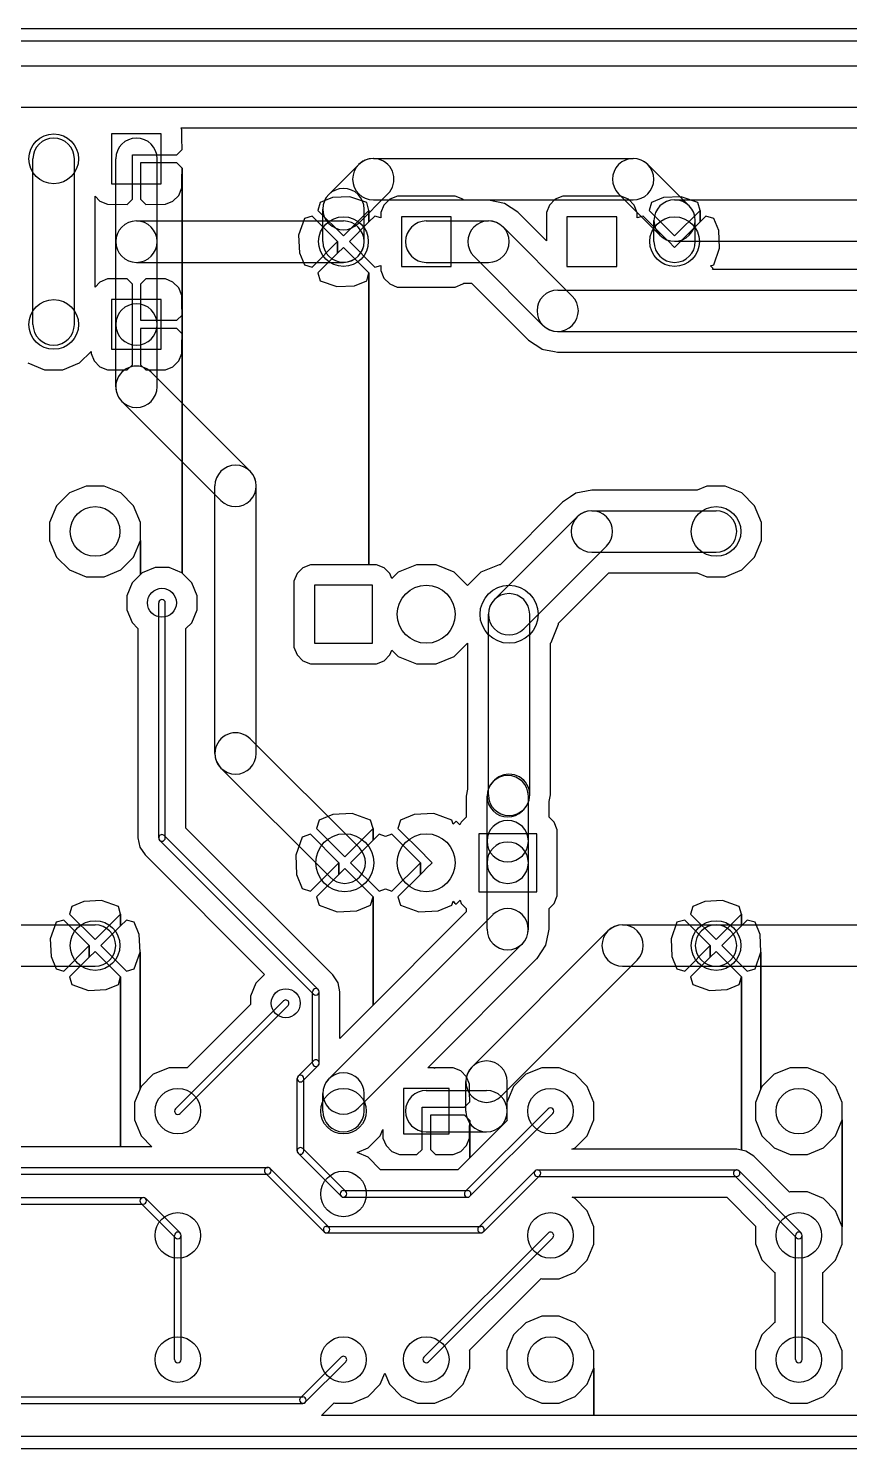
# Model space of a CAD drawing. Extents: x 9925 to 76075, y 35595 to 52745.
# Drawn here: x 30694 to 40614, y 35595 to 52745 of the extents above; entities that cross this region are included whole.
import ezdxf

# ---------------------------------------------------------------- set-up
doc = ezdxf.new("R2010")
doc.units = 0
doc.layers.add('BLACK', color=1, linetype='CONTINUOUS')

msp = doc.modelspace()

# ---------------------------------------------------------------- linework, layer by layer
at = {"layer": 'BLACK'}
for p, q in [((10000, 52745), (75000, 52745)), ((10000, 52595), (75000, 52595)), ((30411, 52295), (44719, 52295)), ((30411, 51795), (44719, 51795)), ((32300, 51470), (31700, 51470)), ((31700, 51470), (31700, 50870)), ((32300, 50870), (32300, 51470)), ((32549, 51520), (32538, 51545)), ((32538, 51545), (44511, 51545)), ((32549, 51520), (32538, 51545)), ((32538, 51545), (44511, 51545)), ((32549, 51421), (32549, 51520)), ((32549, 51421), (32549, 51520)), ((32488, 51220), (32550, 51282)), ((32488, 51220), (32550, 51282)), ((32550, 51282), (32549, 51421)), ((32550, 51282), (32549, 51421)), ((30750, 49170), (30750, 51170)), ((31250, 49170), (31250, 51170)), ((31750, 50170), (31750, 51170)), ((31950, 51120), (31950, 51220)), ((31950, 51220), (32050, 51220)), ((31950, 51120), (31950, 51220)), ((31950, 51220), (32050, 51220)), ((31950, 51070), (31950, 51120)), ((31950, 51070), (31950, 51120)), ((32050, 51220), (32100, 51220)), ((32050, 51220), (32100, 51220)), ((32488, 51120), (32050, 51120)), ((32050, 51120), (32050, 50682)), ((32488, 51120), (32050, 51120)), ((32050, 51120), (32050, 50682)), ((32100, 51220), (32488, 51220)), ((32100, 51220), (32488, 51220)), ((32250, 50170), (32250, 51170)), ((32550, 51058), (32488, 51120)), ((32550, 51058), (32488, 51120)), ((34861, 51174), (37999, 51174)), ((31950, 50682), (31950, 51070)), ((31950, 50682), (31950, 51070)), ((32549, 50919), (32550, 51058)), ((32549, 50919), (32550, 51058)), ((32550, 49282), (32550, 51058)), ((32550, 51058), (32550, 49282)), ((32550, 49282), (32550, 51058)), ((32550, 51058), (32550, 49282)), ((34323, 50740), (34684, 51101)), ((38177, 51100), (38676, 50601)), ((31700, 50870), (32300, 50870)), ((32511, 50729), (32549, 50820)), ((32511, 50729), (32549, 50820)), ((32549, 50820), (32549, 50919)), ((32549, 50820), (32549, 50919)), ((31500, 49622), (31500, 50718)), ((31500, 50718), (31559, 50659)), ((31500, 49622), (31500, 50718)), ((31500, 50718), (31559, 50659)), ((31559, 50659), (31651, 50621)), ((31559, 50659), (31651, 50621)), ((31651, 50621), (31888, 50620)), ((31651, 50621), (31888, 50620)), ((31888, 50620), (31950, 50682)), ((31888, 50620), (31950, 50682)), ((32050, 50682), (32112, 50620)), ((32050, 50682), (32112, 50620)), ((32112, 50620), (32349, 50621)), ((32112, 50620), (32349, 50621)), ((32349, 50621), (32441, 50659)), ((32349, 50621), (32441, 50659)), ((32441, 50659), (32511, 50729)), ((32441, 50659), (32511, 50729)), ((34219, 50642), (34192, 50548)), ((34219, 50642), (34192, 50548)), ((34366, 50702), (34219, 50642)), ((34366, 50702), (34219, 50642)), ((34579, 50713), (34366, 50702)), ((34579, 50713), (34366, 50702)), ((34781, 50642), (34579, 50713)), ((34781, 50642), (34579, 50713)), ((34676, 50387), (35037, 50748)), ((34808, 50548), (34781, 50642)), ((34808, 50548), (34781, 50642)), ((34861, 50674), (37999, 50674)), ((34989, 50611), (34951, 50520)), ((34989, 50611), (34951, 50520)), ((35059, 50681), (34989, 50611)), ((35059, 50681), (34989, 50611)), ((35151, 50719), (35059, 50681)), ((35151, 50719), (35059, 50681)), ((35751, 50719), (35151, 50719)), ((35751, 50719), (35151, 50719)), ((35850, 50719), (35751, 50719)), ((35850, 50719), (35751, 50719)), ((35941, 50681), (35850, 50719)), ((35941, 50681), (35850, 50719)), ((35952, 50670), (35941, 50681)), ((35952, 50670), (35941, 50681)), ((36248, 50670), (35952, 50670)), ((36248, 50670), (35952, 50670)), ((36253, 50671), (36248, 50670)), ((36253, 50671), (36248, 50670)), ((36445, 50632), (36253, 50671)), ((36445, 50632), (36253, 50671)), ((36607, 50524), (36445, 50632)), ((36607, 50524), (36445, 50632)), ((36989, 50611), (36951, 50520)), ((36989, 50611), (36951, 50520)), ((37059, 50681), (36989, 50611)), ((37059, 50681), (36989, 50611)), ((37151, 50719), (37059, 50681)), ((37151, 50719), (37059, 50681)), ((37751, 50719), (37151, 50719)), ((37751, 50719), (37151, 50719)), ((37850, 50719), (37751, 50719)), ((37850, 50719), (37751, 50719)), ((37824, 50747), (38323, 50248)), ((37941, 50681), (37850, 50719)), ((37941, 50681), (37850, 50719)), ((38011, 50611), (37941, 50681)), ((38011, 50611), (37941, 50681)), ((38049, 50519), (38011, 50611)), ((38049, 50519), (38011, 50611)), ((38219, 50642), (38192, 50548)), ((38219, 50642), (38192, 50548)), ((38366, 50702), (38219, 50642)), ((38366, 50702), (38219, 50642)), ((38579, 50713), (38366, 50702)), ((38579, 50713), (38366, 50702)), ((38500, 50674), (40950, 50674)), ((38781, 50642), (38579, 50713)), ((38781, 50642), (38579, 50713)), ((38808, 50548), (38781, 50642)), ((38808, 50548), (38781, 50642)), ((34028, 50451), (33957, 50249)), ((34028, 50451), (33957, 50249)), ((34122, 50478), (34028, 50451)), ((34122, 50478), (34028, 50451)), ((34429, 50170), (34122, 50478)), ((34429, 50170), (34122, 50478)), ((34192, 50548), (34500, 50241)), ((34192, 50548), (34500, 50241)), ((34250, 50171), (34250, 50563)), ((34500, 50241), (34808, 50548)), ((34500, 50241), (34808, 50548)), ((34750, 50171), (34750, 50563)), ((34808, 50408), (34808, 50548)), ((34808, 50548), (34808, 50408)), ((34808, 50408), (34808, 50548)), ((34808, 50548), (34808, 50408)), ((34878, 50478), (34808, 50408)), ((34878, 50478), (34808, 50408)), ((34951, 50458), (34878, 50478)), ((34951, 50458), (34878, 50478)), ((34951, 50520), (34951, 50458)), ((34951, 50520), (34951, 50458)), ((35800, 50470), (35200, 50470)), ((35200, 50470), (35200, 49870)), ((35800, 49870), (35800, 50470)), ((36951, 50180), (36607, 50524)), ((36951, 50180), (36607, 50524)), ((36951, 50520), (36951, 50421)), ((36951, 50520), (36951, 50421)), ((36951, 50421), (36951, 50180)), ((36951, 50421), (36951, 50180)), ((37200, 50470), (37200, 49870)), ((37800, 50470), (37200, 50470)), ((37800, 49870), (37800, 50470)), ((38049, 50458), (38049, 50519)), ((38049, 50458), (38049, 50519)), ((38122, 50478), (38049, 50458)), ((38122, 50478), (38049, 50458)), ((38394, 50205), (38122, 50478)), ((38394, 50205), (38122, 50478)), ((38192, 50548), (38500, 50241)), ((38192, 50548), (38500, 50241)), ((38250, 50170), (38250, 50424)), ((38500, 50241), (38808, 50548)), ((38500, 50241), (38808, 50548)), ((38750, 50170), (38750, 50424)), ((38808, 50408), (38808, 50548)), ((38808, 50548), (38808, 50408)), ((38808, 50408), (38808, 50548)), ((38808, 50548), (38808, 50408)), ((38878, 50478), (38808, 50408)), ((38878, 50478), (38808, 50408)), ((38972, 50451), (38878, 50478)), ((38972, 50451), (38878, 50478)), ((39032, 50304), (38972, 50451)), ((39032, 50304), (38972, 50451)), ((32000, 50420), (34500, 50420)), ((34808, 50408), (34571, 50170)), ((34808, 50408), (34571, 50170)), ((35500, 50420), (36252, 50420)), ((36430, 50347), (37264, 49513)), ((38808, 50408), (38571, 50170)), ((38808, 50408), (38571, 50170)), ((39043, 50091), (39032, 50304)), ((39043, 50091), (39032, 50304)), ((31750, 49170), (31750, 50170)), ((32250, 49170), (32250, 50170)), ((33957, 50249), (33968, 50036)), ((33957, 50249), (33968, 50036)), ((34122, 49862), (34429, 50170)), ((34122, 49862), (34429, 50170)), ((34429, 50029), (34429, 50170)), ((34429, 50170), (34429, 50029)), ((34429, 50029), (34429, 50170)), ((34429, 50170), (34429, 50029)), ((34500, 50099), (34429, 50029)), ((34500, 50099), (34429, 50029)), ((34808, 49792), (34500, 50099)), ((34808, 49792), (34500, 50099)), ((34571, 50170), (34878, 49862)), ((34571, 50170), (34878, 49862)), ((38429, 50170), (38394, 50205)), ((38429, 50170), (38394, 50205)), ((38500, 50099), (38429, 50170)), ((38500, 50099), (38429, 50170)), ((38500, 50174), (40950, 50174)), ((38571, 50170), (38500, 50099)), ((38571, 50170), (38500, 50099)), ((38972, 49889), (39043, 50091)), ((38972, 49889), (39043, 50091)), ((32000, 49920), (34500, 49920)), ((33968, 50036), (34028, 49889)), ((33968, 50036), (34028, 49889)), ((34429, 50029), (34192, 49792)), ((34429, 50029), (34192, 49792)), ((35500, 49920), (36252, 49920)), ((36076, 49993), (36910, 49159)), ((34028, 49889), (34122, 49862)), ((34028, 49889), (34122, 49862)), ((34192, 49792), (34219, 49698)), ((34192, 49792), (34219, 49698)), ((34781, 49698), (34808, 49792)), ((34781, 49698), (34808, 49792)), ((34808, 46269), (34808, 49792)), ((34808, 49792), (34808, 46269)), ((34808, 46269), (34808, 49792)), ((34808, 49792), (34808, 46269)), ((34878, 49862), (34951, 49883)), ((34878, 49862), (34951, 49883)), ((34951, 49883), (34951, 49821)), ((34951, 49883), (34951, 49821)), ((34951, 49821), (34989, 49729)), ((34951, 49821), (34989, 49729)), ((35200, 49870), (35800, 49870)), ((37200, 49870), (37800, 49870)), ((38933, 49878), (38972, 49889)), ((38933, 49878), (38972, 49889)), ((38966, 49845), (38933, 49878)), ((38966, 49845), (38933, 49878)), ((38956, 49835), (38966, 49845)), ((38956, 49835), (38966, 49845)), ((39043, 49835), (38956, 49835)), ((39043, 49835), (38956, 49835)), ((41950, 49835), (39043, 49835)), ((41950, 49835), (39043, 49835)), ((31559, 49681), (31500, 49622)), ((31559, 49681), (31500, 49622)), ((31651, 49719), (31559, 49681)), ((31651, 49719), (31559, 49681)), ((31888, 49720), (31651, 49719)), ((31888, 49720), (31651, 49719)), ((31950, 49658), (31888, 49720)), ((31950, 49658), (31888, 49720)), ((31950, 49270), (31950, 49658)), ((31950, 49270), (31950, 49658)), ((32112, 49720), (32050, 49658)), ((32112, 49720), (32050, 49658)), ((32050, 49658), (32050, 49220)), ((32050, 49658), (32050, 49220)), ((32349, 49719), (32112, 49720)), ((32349, 49719), (32112, 49720)), ((32441, 49681), (32349, 49719)), ((32441, 49681), (32349, 49719)), ((32511, 49611), (32441, 49681)), ((32511, 49611), (32441, 49681)), ((32549, 49520), (32511, 49611)), ((32549, 49520), (32511, 49611)), ((34219, 49698), (34421, 49627)), ((34219, 49698), (34421, 49627)), ((34421, 49627), (34634, 49638)), ((34421, 49627), (34634, 49638)), ((34634, 49638), (34781, 49698)), ((34634, 49638), (34781, 49698)), ((34989, 49729), (35059, 49659)), ((34989, 49729), (35059, 49659)), ((35059, 49659), (35150, 49621)), ((35059, 49659), (35150, 49621)), ((35150, 49621), (35249, 49621)), ((35150, 49621), (35249, 49621)), ((35249, 49621), (35849, 49621)), ((35249, 49621), (35849, 49621)), ((35849, 49621), (35941, 49659)), ((35849, 49621), (35941, 49659)), ((35941, 49659), (35952, 49670)), ((35941, 49659), (35952, 49670)), ((35952, 49670), (36045, 49670)), ((35952, 49670), (36045, 49670)), ((36045, 49670), (36732, 48984)), ((36045, 49670), (36732, 48984)), ((37088, 49585), (43428, 49585)), ((32300, 49470), (31700, 49470)), ((31700, 49470), (31700, 48870)), ((32300, 48870), (32300, 49470)), ((32549, 49421), (32549, 49520)), ((32549, 49421), (32549, 49520)), ((32550, 49282), (32549, 49421)), ((32550, 49282), (32549, 49421)), ((31950, 49220), (31950, 49270)), ((31950, 49220), (31950, 49270)), ((32488, 49220), (32550, 49282)), ((32488, 49220), (32550, 49282)), ((32550, 49058), (32550, 49282)), ((32550, 49282), (32550, 49058)), ((32550, 49058), (32550, 49282)), ((32550, 49282), (32550, 49058)), ((31750, 48418), (31750, 49170)), ((31950, 49120), (31950, 49220)), ((31950, 49120), (31950, 49220)), ((31950, 49070), (31950, 49120)), ((31950, 49070), (31950, 49120)), ((31950, 48682), (31950, 49070)), ((31950, 48682), (31950, 49070)), ((32050, 49220), (32488, 49220)), ((32050, 49220), (32488, 49220)), ((32488, 49120), (32050, 49120)), ((32050, 49120), (32050, 48682)), ((32488, 49120), (32050, 49120)), ((32050, 49120), (32050, 48682)), ((32250, 48418), (32250, 49170)), ((32550, 49058), (32488, 49120)), ((32550, 49058), (32488, 49120)), ((32549, 48919), (32550, 49058)), ((32549, 48919), (32550, 49058)), ((32550, 46168), (32550, 49058)), ((32550, 49058), (32550, 46168)), ((32550, 46168), (32550, 49058)), ((32550, 49058), (32550, 46168)), ((37088, 49085), (43428, 49085)), ((32549, 48820), (32549, 48919)), ((32549, 48820), (32549, 48919)), ((36732, 48984), (36734, 48981)), ((36732, 48984), (36734, 48981)), ((36734, 48981), (36896, 48874)), ((36734, 48981), (36896, 48874)), ((31311, 48705), (31451, 48845)), ((31311, 48705), (31451, 48845)), ((31451, 48845), (31451, 48820)), ((31451, 48845), (31451, 48820)), ((31451, 48820), (31489, 48729)), ((31451, 48820), (31489, 48729)), ((31489, 48729), (31559, 48659)), ((31489, 48729), (31559, 48659)), ((31700, 48870), (32300, 48870)), ((32441, 48659), (32511, 48729)), ((32441, 48659), (32511, 48729)), ((32511, 48729), (32549, 48820)), ((32511, 48729), (32549, 48820)), ((36896, 48874), (36897, 48873)), ((36896, 48874), (36897, 48873)), ((36897, 48873), (37049, 48843)), ((36897, 48873), (37049, 48843)), ((37049, 48843), (37087, 48835)), ((37049, 48843), (37087, 48835)), ((37087, 48835), (37087, 48836)), ((37087, 48836), (37088, 48835)), ((37087, 48835), (37087, 48836)), ((37087, 48836), (37088, 48835)), ((37088, 48835), (43424, 48835)), ((37088, 48835), (43424, 48835)), ((30689, 48705), (30891, 48621)), ((30689, 48705), (30891, 48621)), ((30891, 48621), (31109, 48621)), ((30891, 48621), (31109, 48621)), ((31109, 48621), (31311, 48705)), ((31109, 48621), (31311, 48705)), ((31559, 48659), (31651, 48621)), ((31559, 48659), (31651, 48621)), ((31651, 48621), (31888, 48620)), ((31651, 48621), (31888, 48620)), ((31888, 48620), (31950, 48682)), ((31888, 48620), (31950, 48682)), ((32050, 48682), (32112, 48620)), ((32050, 48682), (32112, 48620)), ((32112, 48620), (32349, 48621)), ((32112, 48620), (32349, 48621)), ((33373, 47398), (32177, 48594)), ((32349, 48621), (32441, 48659)), ((32349, 48621), (32441, 48659)), ((33019, 47044), (31823, 48240)), ((31391, 47219), (31189, 47135)), ((31391, 47219), (31189, 47135)), ((31609, 47219), (31391, 47219)), ((31609, 47219), (31391, 47219)), ((31811, 47135), (31609, 47219)), ((31811, 47135), (31609, 47219)), ((32947, 43990), (32947, 47220)), ((33447, 43990), (33447, 47220)), ((37500, 47170), (37308, 47132)), ((37500, 47170), (37308, 47132)), ((38773, 47170), (37500, 47170)), ((38773, 47170), (37500, 47170)), ((38891, 47219), (38773, 47170)), ((38891, 47219), (38773, 47170)), ((39109, 47219), (38891, 47219)), ((39109, 47219), (38891, 47219)), ((39311, 47135), (39109, 47219)), ((39311, 47135), (39109, 47219)), ((31189, 47135), (31035, 46981)), ((31189, 47135), (31035, 46981)), ((31965, 46981), (31811, 47135)), ((31965, 46981), (31811, 47135)), ((37144, 47022), (36391, 46269)), ((37144, 47022), (36391, 46269)), ((37146, 47024), (37144, 47022)), ((37146, 47024), (37144, 47022)), ((37243, 47089), (37146, 47024)), ((37243, 47089), (37146, 47024)), ((37308, 47132), (37243, 47089)), ((37308, 47132), (37243, 47089)), ((39465, 46981), (39311, 47135)), ((39465, 46981), (39311, 47135)), ((31035, 46981), (30951, 46779)), ((31035, 46981), (30951, 46779)), ((32049, 46779), (31965, 46981)), ((32049, 46779), (31965, 46981)), ((37323, 46847), (36323, 45847)), ((37500, 46920), (39000, 46920)), ((39549, 46779), (39465, 46981)), ((39549, 46779), (39465, 46981)), ((30951, 46779), (30951, 46561)), ((30951, 46779), (30951, 46561)), ((32049, 46561), (32049, 46779)), ((32049, 46561), (32049, 46779)), ((39549, 46561), (39549, 46779)), ((39549, 46561), (39549, 46779)), ((30951, 46561), (31035, 46359)), ((30951, 46561), (31035, 46359)), ((31965, 46359), (32049, 46561)), ((31965, 46359), (32049, 46561)), ((32049, 46151), (32049, 46561)), ((32049, 46561), (32049, 46151)), ((32049, 46151), (32049, 46561)), ((32049, 46561), (32049, 46151)), ((37677, 46493), (36677, 45493)), ((39465, 46359), (39549, 46561)), ((39465, 46359), (39549, 46561)), ((31035, 46359), (31189, 46205)), ((31035, 46359), (31189, 46205)), ((31811, 46205), (31965, 46359)), ((31811, 46205), (31965, 46359)), ((37500, 46420), (39000, 46420)), ((39311, 46205), (39465, 46359)), ((39311, 46205), (39465, 46359)), ((31189, 46205), (31391, 46121)), ((31189, 46205), (31391, 46121)), ((31609, 46121), (31811, 46205)), ((31609, 46121), (31811, 46205)), ((32049, 46151), (31948, 46050)), ((32049, 46151), (31948, 46050)), ((32068, 46170), (32049, 46151)), ((32068, 46170), (32049, 46151)), ((32224, 46234), (32068, 46170)), ((32224, 46234), (32068, 46170)), ((32393, 46234), (32224, 46234)), ((32393, 46234), (32224, 46234)), ((32549, 46169), (32393, 46234)), ((32549, 46169), (32393, 46234)), ((32550, 46168), (32549, 46169)), ((32550, 46168), (32549, 46169)), ((32669, 46049), (32550, 46168)), ((32669, 46049), (32550, 46168)), ((33939, 46161), (33901, 46070)), ((33939, 46161), (33901, 46070)), ((34009, 46231), (33939, 46161)), ((34009, 46231), (33939, 46161)), ((34101, 46269), (34009, 46231)), ((34101, 46269), (34009, 46231)), ((34801, 46269), (34101, 46269)), ((34801, 46269), (34101, 46269)), ((34808, 46269), (34801, 46269)), ((34808, 46269), (34801, 46269)), ((34900, 46269), (34808, 46269)), ((34900, 46269), (34808, 46269)), ((34991, 46231), (34900, 46269)), ((34991, 46231), (34900, 46269)), ((35061, 46161), (34991, 46231)), ((35061, 46161), (34991, 46231)), ((35085, 46103), (35061, 46161)), ((35085, 46103), (35061, 46161)), ((35161, 46178), (35085, 46103)), ((35161, 46178), (35085, 46103)), ((35381, 46269), (35161, 46178)), ((35381, 46269), (35161, 46178)), ((35619, 46269), (35381, 46269)), ((35619, 46269), (35381, 46269)), ((35839, 46178), (35619, 46269)), ((35839, 46178), (35619, 46269)), ((36000, 46017), (35839, 46178)), ((36000, 46017), (35839, 46178)), ((36161, 46178), (36000, 46017)), ((36161, 46178), (36000, 46017)), ((36381, 46269), (36161, 46178)), ((36381, 46269), (36161, 46178)), ((36391, 46269), (36381, 46269)), ((36391, 46269), (36381, 46269)), ((37099, 45562), (37707, 46170)), ((37099, 45562), (37707, 46170)), ((37707, 46170), (38773, 46170)), ((37707, 46170), (38773, 46170)), ((38773, 46170), (38891, 46121)), ((38773, 46170), (38891, 46121)), ((39109, 46121), (39311, 46205)), ((39109, 46121), (39311, 46205)), ((31391, 46121), (31609, 46121)), ((31391, 46121), (31609, 46121)), ((31948, 46050), (31883, 45894)), ((31948, 46050), (31883, 45894)), ((32733, 45893), (32669, 46049)), ((32733, 45893), (32669, 46049)), ((33901, 46070), (33901, 45971)), ((33901, 46070), (33901, 45971)), ((33901, 45971), (33901, 45271)), ((33901, 45971), (33901, 45271)), ((34850, 46020), (34150, 46020)), ((34150, 46020), (34150, 45320)), ((34850, 45320), (34850, 46020)), ((38891, 46121), (39109, 46121)), ((38891, 46121), (39109, 46121)), ((31883, 45894), (31883, 45725)), ((31883, 45894), (31883, 45725)), ((32268, 42969), (32268, 45809)), ((32348, 42969), (32348, 45809)), ((32733, 45724), (32733, 45893)), ((32733, 45724), (32733, 45893)), ((31883, 45725), (31947, 45569)), ((31883, 45725), (31947, 45569)), ((32668, 45568), (32733, 45724)), ((32668, 45568), (32733, 45724)), ((36250, 43490), (36250, 45670)), ((36750, 43490), (36750, 45670)), ((31947, 45569), (32018, 45498)), ((31947, 45569), (32018, 45498)), ((32018, 45498), (32018, 42969)), ((32018, 45498), (32018, 42969)), ((32598, 45498), (32668, 45568)), ((32598, 45498), (32668, 45568)), ((32598, 43089), (32598, 45498)), ((32598, 43089), (32598, 45498)), ((37008, 45331), (37099, 45551)), ((37008, 45331), (37099, 45551)), ((37099, 45551), (37099, 45562)), ((37099, 45551), (37099, 45562)), ((34150, 45320), (34850, 45320)), ((35839, 45162), (36000, 45323)), ((35839, 45162), (36000, 45323)), ((36000, 45323), (36000, 43557)), ((36000, 45323), (36000, 43557)), ((37000, 45323), (37008, 45331)), ((37000, 45323), (37008, 45331)), ((37000, 43489), (37000, 45323)), ((37000, 43489), (37000, 45323)), ((33901, 45271), (33939, 45179)), ((33901, 45271), (33939, 45179)), ((33939, 45179), (34009, 45109)), ((33939, 45179), (34009, 45109)), ((34009, 45109), (34100, 45071)), ((34009, 45109), (34100, 45071)), ((34899, 45071), (34991, 45109)), ((34899, 45071), (34991, 45109)), ((34991, 45109), (35061, 45179)), ((34991, 45109), (35061, 45179)), ((35061, 45179), (35085, 45238)), ((35061, 45179), (35085, 45238)), ((35085, 45238), (35161, 45162)), ((35085, 45238), (35161, 45162)), ((35161, 45162), (35381, 45071)), ((35161, 45162), (35381, 45071)), ((35619, 45071), (35839, 45162)), ((35619, 45071), (35839, 45162)), ((34100, 45071), (34199, 45071)), ((34100, 45071), (34199, 45071)), ((34199, 45071), (34899, 45071)), ((34199, 45071), (34899, 45071)), ((35381, 45071), (35619, 45071)), ((35381, 45071), (35619, 45071)), ((34692, 42848), (33374, 44166)), ((34338, 42494), (33020, 43812)), ((36307, 43650), (36323, 43666)), ((36000, 43557), (35983, 43473)), ((36000, 43557), (35983, 43473)), ((35983, 43473), (35984, 43469)), ((35983, 43473), (35984, 43469)), ((35984, 43469), (35984, 43222)), ((35984, 43469), (35984, 43222)), ((36234, 42931), (36234, 43473)), ((36734, 42931), (36734, 43473)), ((36984, 43411), (37000, 43489)), ((36984, 43411), (37000, 43489)), ((36984, 43409), (36984, 43411)), ((36984, 43409), (36984, 43411)), ((36984, 43222), (36984, 43409)), ((36984, 43222), (36984, 43409)), ((34372, 43252), (34206, 43183)), ((34372, 43252), (34206, 43183)), ((34607, 43263), (34372, 43252)), ((34607, 43263), (34372, 43252)), ((34826, 43183), (34607, 43263)), ((34826, 43183), (34607, 43263)), ((35356, 43252), (35190, 43183)), ((35356, 43252), (35190, 43183)), ((35591, 43263), (35356, 43252)), ((35591, 43263), (35356, 43252)), ((35810, 43183), (35591, 43263)), ((35810, 43183), (35591, 43263)), ((35984, 43222), (35923, 43161)), ((35984, 43222), (35923, 43161)), ((36661, 43296), (36677, 43312)), ((37045, 43161), (36984, 43222)), ((37045, 43161), (36984, 43222)), ((34372, 41315), (32598, 43089)), ((34372, 41315), (32598, 43089)), ((34206, 43183), (34173, 43084)), ((34206, 43183), (34173, 43084)), ((34173, 43084), (34516, 42741)), ((34173, 43084), (34516, 42741)), ((34516, 42741), (34859, 43084)), ((34516, 42741), (34859, 43084)), ((34859, 43084), (34826, 43183)), ((34859, 43084), (34826, 43183)), ((34859, 42942), (34859, 43084)), ((34859, 43084), (34859, 42942)), ((34859, 42942), (34859, 43084)), ((34859, 43084), (34859, 42942)), ((35190, 43183), (35157, 43084)), ((35190, 43183), (35157, 43084)), ((35157, 43084), (35465, 42776)), ((35157, 43084), (35465, 42776)), ((35825, 43137), (35810, 43183)), ((35825, 43137), (35810, 43183)), ((35861, 43172), (35825, 43137)), ((35861, 43172), (35825, 43137)), ((35907, 43126), (35861, 43172)), ((35907, 43126), (35861, 43172)), ((35923, 43161), (35907, 43126)), ((35923, 43161), (35907, 43126)), ((37083, 43069), (37045, 43161)), ((37083, 43069), (37045, 43161)), ((37083, 42369), (37083, 43069)), ((37083, 42369), (37083, 43069)), ((32018, 42969), (32040, 42858)), ((32018, 42969), (32040, 42858)), ((34138, 41083), (32280, 42941)), ((34194, 41139), (32336, 42997)), ((34003, 42980), (33923, 42761)), ((34003, 42980), (33923, 42761)), ((34102, 43013), (34003, 42980)), ((34102, 43013), (34003, 42980)), ((34445, 42670), (34102, 43013)), ((34445, 42670), (34102, 43013)), ((34859, 42942), (34587, 42670)), ((34859, 42942), (34587, 42670)), ((34930, 43013), (34859, 42942)), ((34930, 43013), (34859, 42942)), ((35008, 42987), (34930, 43013)), ((35008, 42987), (34930, 43013)), ((35086, 43013), (35008, 42987)), ((35086, 43013), (35008, 42987)), ((35429, 42670), (35086, 43013)), ((35429, 42670), (35086, 43013)), ((36134, 43020), (36134, 42320)), ((36834, 43020), (36134, 43020)), ((36234, 42670), (36234, 42930)), ((36734, 42670), (36734, 42930)), ((36834, 42320), (36834, 43020)), ((32040, 42858), (32103, 42764)), ((32040, 42858), (32103, 42764)), ((32103, 42764), (33548, 41319)), ((32103, 42764), (33548, 41319)), ((33923, 42761), (33934, 42526)), ((33923, 42761), (33934, 42526)), ((35465, 42776), (35500, 42741)), ((35465, 42776), (35500, 42741)), ((35500, 42741), (35571, 42670)), ((35500, 42741), (35571, 42670)), ((34102, 42327), (34445, 42670)), ((34102, 42327), (34445, 42670)), ((34445, 42528), (34445, 42670)), ((34445, 42670), (34445, 42528)), ((34445, 42528), (34445, 42670)), ((34445, 42670), (34445, 42528)), ((34516, 42599), (34445, 42528)), ((34516, 42599), (34445, 42528)), ((34859, 42256), (34516, 42599)), ((34859, 42256), (34516, 42599)), ((34587, 42670), (34930, 42327)), ((34587, 42670), (34930, 42327)), ((35086, 42327), (35429, 42670)), ((35086, 42327), (35429, 42670)), ((35429, 42528), (35429, 42670)), ((35429, 42670), (35429, 42528)), ((35429, 42528), (35429, 42670)), ((35429, 42670), (35429, 42528)), ((35465, 42564), (35429, 42528)), ((35465, 42564), (35429, 42528)), ((35500, 42599), (35465, 42564)), ((35500, 42599), (35465, 42564)), ((35571, 42670), (35500, 42599)), ((35571, 42670), (35500, 42599)), ((36234, 41868), (36234, 42670)), ((36734, 41868), (36734, 42670)), ((33934, 42526), (34003, 42360)), ((33934, 42526), (34003, 42360)), ((34445, 42528), (34173, 42256)), ((34445, 42528), (34173, 42256)), ((35429, 42528), (35157, 42256)), ((35429, 42528), (35157, 42256)), ((37083, 42270), (37083, 42369)), ((37083, 42270), (37083, 42369)), ((31366, 42202), (31219, 42142)), ((31366, 42202), (31219, 42142)), ((31579, 42213), (31366, 42202)), ((31579, 42213), (31366, 42202)), ((31781, 42142), (31579, 42213)), ((31781, 42142), (31579, 42213)), ((34003, 42360), (34102, 42327)), ((34003, 42360), (34102, 42327)), ((34173, 42256), (34206, 42157)), ((34173, 42256), (34206, 42157)), ((34826, 42157), (34859, 42256)), ((34826, 42157), (34859, 42256)), ((34859, 40950), (34859, 42256)), ((34859, 42256), (34859, 40950)), ((34859, 40950), (34859, 42256)), ((34859, 42256), (34859, 40950)), ((34930, 42327), (35008, 42353)), ((34930, 42327), (35008, 42353)), ((35008, 42353), (35086, 42327)), ((35008, 42353), (35086, 42327)), ((35157, 42256), (35190, 42157)), ((35157, 42256), (35190, 42157)), ((35810, 42157), (35825, 42204)), ((35810, 42157), (35825, 42204)), ((35825, 42204), (35843, 42186)), ((35825, 42204), (35843, 42186)), ((35861, 42168), (35908, 42216)), ((35861, 42168), (35908, 42216)), ((35908, 42216), (35923, 42179)), ((35908, 42216), (35923, 42179)), ((36134, 42320), (36834, 42320)), ((37045, 42179), (37083, 42270)), ((37045, 42179), (37083, 42270)), ((38866, 42202), (38719, 42142)), ((38866, 42202), (38719, 42142)), ((39079, 42213), (38866, 42202)), ((39079, 42213), (38866, 42202)), ((39281, 42142), (39079, 42213)), ((39281, 42142), (39079, 42213)), ((31219, 42142), (31192, 42048)), ((31219, 42142), (31192, 42048)), ((31192, 42048), (31500, 41741)), ((31192, 42048), (31500, 41741)), ((31500, 41741), (31808, 42048)), ((31500, 41741), (31808, 42048)), ((31808, 42048), (31781, 42142)), ((31808, 42048), (31781, 42142)), ((31808, 41908), (31808, 42048)), ((31808, 42048), (31808, 41908)), ((31808, 41908), (31808, 42048)), ((31808, 42048), (31808, 41908)), ((34206, 42157), (34425, 42077)), ((34206, 42157), (34425, 42077)), ((36307, 42043), (34324, 40060)), ((34425, 42077), (34660, 42088)), ((34425, 42077), (34660, 42088)), ((34660, 42088), (34826, 42157)), ((34660, 42088), (34826, 42157)), ((35190, 42157), (35409, 42077)), ((35190, 42157), (35409, 42077)), ((35409, 42077), (35644, 42088)), ((35409, 42077), (35644, 42088)), ((35644, 42088), (35810, 42157)), ((35644, 42088), (35810, 42157)), ((35843, 42186), (35861, 42168)), ((35843, 42186), (35861, 42168)), ((35984, 42075), (35843, 41934)), ((35984, 42075), (35843, 41934)), ((35923, 42179), (35984, 42118)), ((35923, 42179), (35984, 42118)), ((35984, 42118), (35984, 42075)), ((35984, 42118), (35984, 42075)), ((36984, 42118), (37045, 42179)), ((36984, 42118), (37045, 42179)), ((36984, 41867), (36984, 42118)), ((36984, 41867), (36984, 42118)), ((38719, 42142), (38692, 42048)), ((38719, 42142), (38692, 42048)), ((38692, 42048), (39000, 41741)), ((38692, 42048), (39000, 41741)), ((39000, 41741), (39308, 42048)), ((39000, 41741), (39308, 42048)), ((39308, 42048), (39281, 42142)), ((39308, 42048), (39281, 42142)), ((39308, 41908), (39308, 42048)), ((39308, 42048), (39308, 41908)), ((39308, 41908), (39308, 42048)), ((39308, 42048), (39308, 41908)), ((28211, 41920), (31499, 41920)), ((31028, 41951), (30957, 41749)), ((31028, 41951), (30957, 41749)), ((31122, 41978), (31028, 41951)), ((31122, 41978), (31028, 41951)), ((31429, 41670), (31122, 41978)), ((31429, 41670), (31122, 41978)), ((31808, 41908), (31571, 41670)), ((31808, 41908), (31571, 41670)), ((31878, 41978), (31808, 41908)), ((31878, 41978), (31808, 41908)), ((31972, 41951), (31878, 41978)), ((31972, 41951), (31878, 41978)), ((32032, 41804), (31972, 41951)), ((32032, 41804), (31972, 41951)), ((35843, 41934), (34859, 40950)), ((35843, 41934), (34859, 40950)), ((37695, 41846), (36052, 40203)), ((36976, 41828), (36984, 41866)), ((36976, 41828), (36984, 41866)), ((36984, 41866), (36983, 41867)), ((36983, 41867), (36984, 41867)), ((36984, 41866), (36983, 41867)), ((36983, 41867), (36984, 41867)), ((37872, 41920), (39000, 41920)), ((38528, 41951), (38457, 41749)), ((38528, 41951), (38457, 41749)), ((38622, 41978), (38528, 41951)), ((38622, 41978), (38528, 41951)), ((38929, 41670), (38622, 41978)), ((38929, 41670), (38622, 41978)), ((39000, 41920), (41016, 41920)), ((39308, 41908), (39071, 41670)), ((39308, 41908), (39071, 41670)), ((39378, 41978), (39308, 41908)), ((39378, 41978), (39308, 41908)), ((39472, 41951), (39378, 41978)), ((39472, 41951), (39378, 41978)), ((39532, 41804), (39472, 41951)), ((39532, 41804), (39472, 41951)), ((30957, 41749), (30968, 41536)), ((30957, 41749), (30968, 41536)), ((32043, 41591), (32032, 41804)), ((32043, 41591), (32032, 41804)), ((36660, 41690), (34677, 39707)), ((36838, 41513), (36945, 41675)), ((36838, 41513), (36945, 41675)), ((36945, 41675), (36946, 41676)), ((36945, 41675), (36946, 41676)), ((36946, 41676), (36976, 41828)), ((36946, 41676), (36976, 41828)), ((38457, 41749), (38468, 41536)), ((38457, 41749), (38468, 41536)), ((39543, 41591), (39532, 41804)), ((39543, 41591), (39532, 41804)), ((30968, 41536), (31028, 41389)), ((30968, 41536), (31028, 41389)), ((31122, 41362), (31429, 41670)), ((31122, 41362), (31429, 41670)), ((31429, 41529), (31192, 41292)), ((31429, 41529), (31192, 41292)), ((31429, 41529), (31429, 41670)), ((31429, 41670), (31429, 41529)), ((31429, 41529), (31429, 41670)), ((31429, 41670), (31429, 41529)), ((31500, 41599), (31429, 41529)), ((31500, 41599), (31429, 41529)), ((31808, 41292), (31500, 41599)), ((31808, 41292), (31500, 41599)), ((31571, 41670), (31878, 41362)), ((31571, 41670), (31878, 41362)), ((31972, 41389), (32043, 41591)), ((31972, 41389), (32043, 41591)), ((32043, 39940), (32043, 41591)), ((32043, 41591), (32043, 39940)), ((32043, 39940), (32043, 41591)), ((32043, 41591), (32043, 39940)), ((35518, 40195), (36835, 41512)), ((35518, 40195), (36835, 41512)), ((36835, 41512), (36837, 41513)), ((36835, 41512), (36837, 41513)), ((36837, 41513), (36838, 41513)), ((36837, 41513), (36838, 41513)), ((38468, 41536), (38528, 41389)), ((38468, 41536), (38528, 41389)), ((38622, 41362), (38929, 41670)), ((38622, 41362), (38929, 41670)), ((38929, 41529), (38692, 41292)), ((38929, 41529), (38692, 41292)), ((38929, 41529), (38929, 41670)), ((38929, 41670), (38929, 41529)), ((38929, 41529), (38929, 41670)), ((38929, 41670), (38929, 41529)), ((39000, 41599), (38929, 41529)), ((39000, 41599), (38929, 41529)), ((39308, 41292), (39000, 41599)), ((39308, 41292), (39000, 41599)), ((39071, 41670), (39378, 41362)), ((39071, 41670), (39378, 41362)), ((39472, 41389), (39543, 41591)), ((39472, 41389), (39543, 41591)), ((39543, 39940), (39543, 41591)), ((39543, 41591), (39543, 39940)), ((39543, 39940), (39543, 41591)), ((39543, 41591), (39543, 39940)), ((28211, 41420), (31499, 41420)), ((31028, 41389), (31122, 41362)), ((31028, 41389), (31122, 41362)), ((31878, 41362), (31972, 41389)), ((31878, 41362), (31972, 41389)), ((38048, 41493), (36405, 39850)), ((37872, 41420), (39000, 41420)), ((38528, 41389), (38622, 41362)), ((38528, 41389), (38622, 41362)), ((39000, 41420), (41016, 41420)), ((39378, 41362), (39472, 41389)), ((39378, 41362), (39472, 41389)), ((31192, 41292), (31219, 41198)), ((31192, 41292), (31219, 41198)), ((31219, 41198), (31421, 41127)), ((31219, 41198), (31421, 41127)), ((31634, 41138), (31781, 41198)), ((31634, 41138), (31781, 41198)), ((31781, 41198), (31808, 41292)), ((31781, 41198), (31808, 41292)), ((31808, 39240), (31808, 41292)), ((31808, 41292), (31808, 39240)), ((31808, 39240), (31808, 41292)), ((31808, 41292), (31808, 39240)), ((33443, 41214), (33378, 41058)), ((33443, 41214), (33378, 41058)), ((33548, 41319), (33443, 41214)), ((33548, 41319), (33443, 41214)), ((34435, 41221), (34372, 41315)), ((34435, 41221), (34372, 41315)), ((34457, 41110), (34435, 41221)), ((34457, 41110), (34435, 41221)), ((38692, 41292), (38719, 41198)), ((38692, 41292), (38719, 41198)), ((38719, 41198), (38921, 41127)), ((38719, 41198), (38921, 41127)), ((39134, 41138), (39281, 41198)), ((39134, 41138), (39281, 41198)), ((39281, 41198), (39308, 41292)), ((39281, 41198), (39308, 41292)), ((39308, 39199), (39308, 41292)), ((39308, 41292), (39308, 39199)), ((39308, 39199), (39308, 41292)), ((39308, 41292), (39308, 39199)), ((31421, 41127), (31634, 41138)), ((31421, 41127), (31634, 41138)), ((32471, 39699), (33774, 41002)), ((33378, 41058), (33378, 40959)), ((33378, 41058), (33378, 40959)), ((34127, 40250), (34127, 41110)), ((34207, 40250), (34207, 41110)), ((34457, 40548), (34457, 41110)), ((34457, 40548), (34457, 41110)), ((38921, 41127), (39134, 41138)), ((38921, 41127), (39134, 41138)), ((32528, 39642), (33831, 40945)), ((33378, 40959), (32611, 40193)), ((33378, 40959), (32611, 40193)), ((34859, 40950), (34457, 40548)), ((34859, 40950), (34457, 40548)), ((32396, 40195), (32203, 40115)), ((32396, 40195), (32203, 40115)), ((32605, 40195), (32396, 40195)), ((32605, 40195), (32396, 40195)), ((32611, 40193), (32605, 40195)), ((32611, 40193), (32605, 40195)), ((33953, 40092), (34138, 40277)), ((34010, 40035), (34195, 40220)), ((35600, 40195), (35518, 40195)), ((35600, 40195), (35518, 40195)), ((35612, 40195), (35600, 40183)), ((35600, 40183), (35600, 40195)), ((35612, 40195), (35600, 40183)), ((35600, 40183), (35600, 40195)), ((35824, 40194), (35612, 40195)), ((35824, 40194), (35612, 40195)), ((35916, 40156), (35824, 40194)), ((35916, 40156), (35824, 40194)), ((35986, 40086), (35916, 40156)), ((35986, 40086), (35916, 40156)), ((36896, 40195), (36703, 40115)), ((36896, 40195), (36703, 40115)), ((37105, 40195), (36896, 40195)), ((37105, 40195), (36896, 40195)), ((37298, 40115), (37105, 40195)), ((37298, 40115), (37105, 40195)), ((39896, 40195), (39703, 40115)), ((39896, 40195), (39703, 40115)), ((40105, 40195), (39896, 40195)), ((40105, 40195), (39896, 40195)), ((40298, 40115), (40105, 40195)), ((40298, 40115), (40105, 40195)), ((32055, 39968), (32043, 39940)), ((32055, 39968), (32043, 39940)), ((32203, 40115), (32055, 39968)), ((32203, 40115), (32055, 39968)), ((33941, 39189), (33941, 40063)), ((34021, 39189), (34021, 40063)), ((35978, 39670), (35978, 40026)), ((36024, 39995), (35986, 40086)), ((36024, 39995), (35986, 40086)), ((36024, 39896), (36024, 39995)), ((36024, 39896), (36024, 39995)), ((36555, 39968), (36475, 39775)), ((36555, 39968), (36475, 39775)), ((36478, 39670), (36478, 40026)), ((36703, 40115), (36555, 39968)), ((36703, 40115), (36555, 39968)), ((37445, 39967), (37298, 40115)), ((37445, 39967), (37298, 40115)), ((37525, 39774), (37445, 39967)), ((37525, 39774), (37445, 39967)), ((39555, 39968), (39543, 39940)), ((39555, 39968), (39543, 39940)), ((39703, 40115), (39555, 39968)), ((39703, 40115), (39555, 39968)), ((40445, 39967), (40298, 40115)), ((40445, 39967), (40298, 40115)), ((40525, 39774), (40445, 39967)), ((40525, 39774), (40445, 39967)), ((32043, 39940), (31975, 39775)), ((32043, 39940), (31975, 39775)), ((34250, 39671), (34250, 39883)), ((34750, 39671), (34750, 39883)), ((35225, 39945), (35225, 39395)), ((35775, 39945), (35225, 39945)), ((35500, 39920), (36228, 39920)), ((35775, 39395), (35775, 39945)), ((36025, 39782), (36024, 39896)), ((36025, 39782), (36024, 39896)), ((39543, 39940), (39475, 39775)), ((39543, 39940), (39475, 39775)), ((31975, 39775), (31975, 39566)), ((31975, 39775), (31975, 39566)), ((35450, 39620), (35450, 39720)), ((35450, 39720), (35550, 39720)), ((35450, 39620), (35450, 39720)), ((35450, 39720), (35550, 39720)), ((35450, 39570), (35450, 39620)), ((35450, 39570), (35450, 39620)), ((35550, 39720), (35600, 39720)), ((35550, 39720), (35600, 39720)), ((35963, 39620), (35550, 39620)), ((35550, 39620), (35550, 39207)), ((35963, 39620), (35550, 39620)), ((35550, 39620), (35550, 39207)), ((35600, 39720), (35963, 39720)), ((35600, 39720), (35963, 39720)), ((35963, 39720), (36025, 39782)), ((35963, 39720), (36025, 39782)), ((36025, 39558), (35963, 39620)), ((36025, 39558), (35963, 39620)), ((36972, 39698), (35972, 38698)), ((37028, 39642), (36028, 38642)), ((36475, 39775), (36475, 39566)), ((36475, 39775), (36475, 39566)), ((37525, 39565), (37525, 39774)), ((37525, 39565), (37525, 39774)), ((39475, 39775), (39475, 39566)), ((39475, 39775), (39475, 39566)), ((40525, 39565), (40525, 39774)), ((40525, 39565), (40525, 39774)), ((31975, 39566), (32055, 39373)), ((31975, 39566), (32055, 39373)), ((34945, 39372), (34975, 39447)), ((34945, 39372), (34975, 39447)), ((34975, 39447), (34976, 39444)), ((34975, 39447), (34976, 39444)), ((35450, 39207), (35450, 39570)), ((35450, 39207), (35450, 39570)), ((36024, 39444), (36025, 39558)), ((36024, 39444), (36025, 39558)), ((36478, 39559), (36025, 39106)), ((36478, 39559), (36025, 39106)), ((36025, 39106), (36025, 39558)), ((36025, 39558), (36025, 39106)), ((36025, 39106), (36025, 39558)), ((36025, 39558), (36025, 39106)), ((36475, 39566), (36478, 39559)), ((36475, 39566), (36478, 39559)), ((37445, 39372), (37525, 39565)), ((37445, 39372), (37525, 39565)), ((39475, 39566), (39555, 39373)), ((39475, 39566), (39555, 39373)), ((40445, 39372), (40525, 39565)), ((40445, 39372), (40525, 39565)), ((40525, 38274), (40525, 39565)), ((40525, 39565), (40525, 38274)), ((40525, 38274), (40525, 39565)), ((40525, 39565), (40525, 38274)), ((32055, 39373), (32187, 39240)), ((32055, 39373), (32187, 39240)), ((34797, 39225), (34945, 39372)), ((34797, 39225), (34945, 39372)), ((34976, 39444), (34976, 39345)), ((34976, 39444), (34976, 39345)), ((34976, 39345), (35014, 39254)), ((34976, 39345), (35014, 39254)), ((35225, 39395), (35775, 39395)), ((35500, 39420), (36228, 39420)), ((35986, 39254), (36024, 39345)), ((35986, 39254), (36024, 39345)), ((36024, 39345), (36024, 39444)), ((36024, 39345), (36024, 39444)), ((37297, 39225), (37445, 39372)), ((37297, 39225), (37445, 39372)), ((39555, 39373), (39702, 39225)), ((39555, 39373), (39702, 39225)), ((40297, 39225), (40445, 39372)), ((40297, 39225), (40445, 39372)), ((31808, 39240), (29812, 39240)), ((31808, 39240), (29812, 39240)), ((32187, 39240), (31808, 39240)), ((32187, 39240), (31808, 39240)), ((34471, 38643), (33953, 39161)), ((34527, 38699), (34009, 39217)), ((34664, 39171), (34797, 39225)), ((34664, 39171), (34797, 39225)), ((34798, 39115), (34664, 39171)), ((34798, 39115), (34664, 39171)), ((34945, 38967), (34798, 39115)), ((34945, 38967), (34798, 39115)), ((35014, 39254), (35084, 39184)), ((35014, 39254), (35084, 39184)), ((35084, 39184), (35176, 39146)), ((35084, 39184), (35176, 39146)), ((35176, 39146), (35388, 39145)), ((35176, 39146), (35388, 39145)), ((35388, 39145), (35450, 39207)), ((35388, 39145), (35450, 39207)), ((35550, 39207), (35612, 39145)), ((35550, 39207), (35612, 39145)), ((35612, 39145), (35824, 39146)), ((35612, 39145), (35824, 39146)), ((35824, 39146), (35916, 39184)), ((35824, 39146), (35916, 39184)), ((36025, 39106), (35880, 38960)), ((36025, 39106), (35880, 38960)), ((35916, 39184), (35986, 39254)), ((35916, 39184), (35986, 39254)), ((37260, 39210), (37297, 39225)), ((37260, 39210), (37297, 39225)), ((39250, 39210), (37260, 39210)), ((39250, 39210), (37260, 39210)), ((39308, 39199), (39250, 39210)), ((39308, 39199), (39250, 39210)), ((39361, 39188), (39308, 39199)), ((39361, 39188), (39308, 39199)), ((39455, 39125), (39361, 39188)), ((39455, 39125), (39361, 39188)), ((39888, 38692), (39455, 39125)), ((39888, 38692), (39455, 39125)), ((39702, 39225), (39895, 39145)), ((39702, 39225), (39895, 39145)), ((39895, 39145), (40104, 39145)), ((39895, 39145), (40104, 39145)), ((40104, 39145), (40297, 39225)), ((40104, 39145), (40297, 39225)), ((28836, 38990), (33586, 38990)), ((34324, 38268), (33614, 38978)), ((34947, 38960), (34945, 38967)), ((34947, 38960), (34945, 38967)), ((35880, 38960), (34947, 38960)), ((35880, 38960), (34947, 38960)), ((36814, 38948), (36134, 38268)), ((36843, 38960), (39249, 38960)), ((40028, 38199), (39279, 38948)), ((28836, 38910), (33586, 38910)), ((34268, 38212), (33558, 38922)), ((36870, 38892), (36190, 38212)), ((36843, 38880), (39249, 38880)), ((39971, 38142), (39222, 38891)), ((28770, 38628), (32082, 38628)), ((32111, 38616), (32528, 38199)), ((34500, 38710), (36000, 38710)), ((34500, 38630), (36000, 38630)), ((37298, 38615), (37261, 38630)), ((37261, 38630), (39129, 38630)), ((37298, 38615), (37261, 38630)), ((37261, 38630), (39129, 38630)), ((37445, 38467), (37298, 38615)), ((37445, 38467), (37298, 38615)), ((39129, 38630), (39477, 38282)), ((39129, 38630), (39477, 38282)), ((39896, 38695), (39888, 38692)), ((39896, 38695), (39888, 38692)), ((40105, 38695), (39896, 38695)), ((40105, 38695), (39896, 38695)), ((40298, 38615), (40105, 38695)), ((40298, 38615), (40105, 38695)), ((40445, 38467), (40298, 38615)), ((40445, 38467), (40298, 38615)), ((28770, 38548), (32082, 38548)), ((32054, 38559), (32471, 38142)), ((37525, 38274), (37445, 38467)), ((37525, 38274), (37445, 38467)), ((40525, 38274), (40445, 38467)), ((40525, 38274), (40445, 38467)), ((34297, 38279), (36161, 38279)), ((37525, 38065), (37525, 38274)), ((37525, 38065), (37525, 38274)), ((39477, 38282), (39475, 38275)), ((39477, 38282), (39475, 38275)), ((39475, 38275), (39475, 38066)), ((39475, 38275), (39475, 38066)), ((40525, 38065), (40525, 38274)), ((40525, 38065), (40525, 38274)), ((32460, 36670), (32460, 38170)), ((32540, 36670), (32540, 38170)), ((34297, 38199), (36161, 38199)), ((35472, 36699), (36971, 38198)), ((35529, 36642), (37028, 38141)), ((39960, 36670), (39960, 38170)), ((40040, 36670), (40040, 38170)), ((37445, 37872), (37525, 38065)), ((37445, 37872), (37525, 38065)), ((39475, 38066), (39555, 37873)), ((39475, 38066), (39555, 37873)), ((40445, 37872), (40525, 38065)), ((40445, 37872), (40525, 38065)), ((37297, 37725), (37445, 37872)), ((37297, 37725), (37445, 37872)), ((39555, 37873), (39702, 37725)), ((39555, 37873), (39702, 37725)), ((40297, 37725), (40445, 37872)), ((40297, 37725), (40445, 37872)), ((36021, 36782), (36887, 37648)), ((36021, 36782), (36887, 37648)), ((36887, 37648), (36895, 37645)), ((36887, 37648), (36895, 37645)), ((36895, 37645), (37104, 37645)), ((36895, 37645), (37104, 37645)), ((37104, 37645), (37297, 37725)), ((37104, 37645), (37297, 37725)), ((39702, 37725), (39710, 37722)), ((39702, 37725), (39710, 37722)), ((39710, 37722), (39710, 37118)), ((39710, 37722), (39710, 37118)), ((40290, 37723), (40297, 37725)), ((40290, 37723), (40297, 37725)), ((40290, 37119), (40290, 37723)), ((40290, 37119), (40290, 37723)), ((36703, 37115), (36555, 36968)), ((36703, 37115), (36555, 36968)), ((36896, 37195), (36703, 37115)), ((36896, 37195), (36703, 37115)), ((37105, 37195), (36896, 37195)), ((37105, 37195), (36896, 37195)), ((37298, 37115), (37105, 37195)), ((37298, 37115), (37105, 37195)), ((37445, 36967), (37298, 37115)), ((37445, 36967), (37298, 37115)), ((39703, 37115), (39555, 36968)), ((39703, 37115), (39555, 36968)), ((39710, 37118), (39703, 37115)), ((39710, 37118), (39703, 37115)), ((40298, 37115), (40290, 37119)), ((40298, 37115), (40290, 37119)), ((40445, 36967), (40298, 37115)), ((40445, 36967), (40298, 37115)), ((36555, 36968), (36475, 36775)), ((36555, 36968), (36475, 36775)), ((37525, 36774), (37445, 36967)), ((37525, 36774), (37445, 36967)), ((39555, 36968), (39475, 36775)), ((39555, 36968), (39475, 36775)), ((40525, 36774), (40445, 36967)), ((40525, 36774), (40445, 36967)), ((36025, 36774), (36021, 36782)), ((36025, 36774), (36021, 36782)), ((36025, 36565), (36025, 36774)), ((36025, 36565), (36025, 36774)), ((36475, 36775), (36475, 36566)), ((36475, 36775), (36475, 36566)), ((37525, 36565), (37525, 36774)), ((37525, 36565), (37525, 36774)), ((39475, 36775), (39475, 36566)), ((39475, 36775), (39475, 36566)), ((40525, 36565), (40525, 36774)), ((40525, 36565), (40525, 36774)), ((33983, 36210), (34471, 36698)), ((34039, 36154), (34527, 36642)), ((35945, 36372), (36025, 36565)), ((35945, 36372), (36025, 36565)), ((36475, 36566), (36555, 36373)), ((36475, 36566), (36555, 36373)), ((37445, 36372), (37525, 36565)), ((37445, 36372), (37525, 36565)), ((37525, 35995), (37525, 36565)), ((37525, 36565), (37525, 35995)), ((37525, 35995), (37525, 36565)), ((37525, 36565), (37525, 35995)), ((39475, 36566), (39555, 36373)), ((39475, 36566), (39555, 36373)), ((40445, 36372), (40525, 36565)), ((40445, 36372), (40525, 36565)), ((34797, 36225), (34945, 36372)), ((34797, 36225), (34945, 36372)), ((34945, 36372), (35000, 36506)), ((34945, 36372), (35000, 36506)), ((35000, 36506), (35055, 36373)), ((35000, 36506), (35055, 36373)), ((35055, 36373), (35202, 36225)), ((35055, 36373), (35202, 36225)), ((35797, 36225), (35945, 36372)), ((35797, 36225), (35945, 36372)), ((36555, 36373), (36702, 36225)), ((36555, 36373), (36702, 36225)), ((37297, 36225), (37445, 36372)), ((37297, 36225), (37445, 36372)), ((39555, 36373), (39702, 36225)), ((39555, 36373), (39702, 36225)), ((40297, 36225), (40445, 36372)), ((40297, 36225), (40445, 36372)), ((27000, 36221), (34010, 36221)), ((34604, 36145), (34797, 36225)), ((34604, 36145), (34797, 36225)), ((35202, 36225), (35395, 36145)), ((35202, 36225), (35395, 36145)), ((35604, 36145), (35797, 36225)), ((35604, 36145), (35797, 36225)), ((36702, 36225), (36895, 36145)), ((36702, 36225), (36895, 36145)), ((37104, 36145), (37297, 36225)), ((37104, 36145), (37297, 36225)), ((39702, 36225), (39895, 36145)), ((39702, 36225), (39895, 36145)), ((40104, 36145), (40297, 36225)), ((40104, 36145), (40297, 36225)), ((27000, 36141), (34010, 36141)), ((34235, 35995), (34387, 36148)), ((34235, 35995), (34387, 36148)), ((34387, 36148), (34395, 36145)), ((34387, 36148), (34395, 36145)), ((34395, 36145), (34604, 36145)), ((34395, 36145), (34604, 36145)), ((35395, 36145), (35604, 36145)), ((35395, 36145), (35604, 36145)), ((36895, 36145), (37104, 36145)), ((36895, 36145), (37104, 36145)), ((39895, 36145), (40104, 36145)), ((39895, 36145), (40104, 36145)), ((37525, 35995), (34235, 35995)), ((37525, 35995), (34235, 35995)), ((45025, 35995), (37525, 35995)), ((45025, 35995), (37525, 35995)), ((10000, 35745), (75000, 35745)), ((10000, 35595), (75000, 35595))]:
    msp.add_line(p, q, dxfattribs=at)
for centre, radius in [((31000, 51170), 300), ((34500, 50170), 300), ((38500, 50170), 300), ((31000, 49170), 300), ((31500, 46670), 300), ((39000, 46670), 300), ((32308, 45809), 175), ((35500, 45670), 350), ((36500, 45670), 350), ((34516, 42670), 350), ((35500, 42670), 350), ((31500, 41670), 300), ((39000, 41670), 300), ((33803, 40973), 175), ((32500, 39670), 275), ((34500, 39670), 275), ((37000, 39670), 275), ((40000, 39670), 275), ((34500, 38670), 275), ((32500, 38170), 275), ((37000, 38170), 275), ((40000, 38170), 275), ((32500, 36670), 275), ((34500, 36670), 275), ((35500, 36670), 275), ((37000, 36670), 275), ((40000, 36670), 275)]:
    msp.add_circle(centre, radius, dxfattribs=at)
for centre, radius, start, end in [((31000, 51170), 250, 360, 540), ((32000, 51170), 250, 360, 540), ((34861, 50924), 250, 90, 270), ((34860, 50924), 250, 315, 495), ((38000, 50924), 250, 45, 225), ((37999, 50924), 250, 270, 450), ((34500, 50563), 250, 360, 540), ((34500, 50564), 250, 135, 315), ((38500, 50424), 250, 360, 540), ((38500, 50424), 250, 90, 270), ((38500, 50424), 250, 225, 405), ((32000, 50170), 250, 360, 540), ((32000, 50170), 250, 90, 270), ((34500, 50170), 250, 270, 450), ((35500, 50170), 250, 90, 270), ((36253, 50170), 250, 45, 225), ((36252, 50170), 250, 270, 450), ((32000, 50170), 250, 180, 360), ((34500, 50171), 250, 180, 360), ((38500, 50170), 250, 180, 360), ((37088, 49335), 250, 90, 270), ((32000, 49170), 250, 360, 540), ((37087, 49336), 250, 225, 405), ((31000, 49170), 250, 180, 360), ((32000, 49170), 250, 180, 360), ((32000, 48417), 250, 405, 585), ((32000, 48418), 250, 180, 360), ((33197, 47220), 250, 360, 540), ((33196, 47221), 250, 225, 405), ((37500, 46670), 250, 90, 270), ((37500, 46670), 250, -45, 135), ((39000, 46670), 250, 270, 450), ((32308, 45809), 40, 360, 540), ((36500, 45670), 250, 360, 540), ((36500, 45670), 250, 135, 315), ((33197, 43989), 250, 405, 585), ((33197, 43990), 250, 180, 360), ((36500, 43489), 250, 315, 495), ((36484, 43473), 250, 360, 540), ((36484, 43473), 250, 135, 315), ((36500, 43490), 250, 180, 360), ((36484, 42930), 250, 360, 540), ((32308, 42969), 40, 405, 585), ((32308, 42969), 40, 180, 360), ((36484, 42931), 250, 180, 360), ((36484, 42670), 250, 360, 540), ((34515, 42671), 250, 225, 405), ((36484, 42670), 250, 180, 360), ((36483, 41866), 250, -45, 135), ((31499, 41670), 250, 270, 450), ((36484, 41868), 250, 180, 360), ((37872, 41670), 250, 90, 270), ((37872, 41670), 250, -45, 135), ((39000, 41670), 250, 90, 270), ((39000, 41670), 250, 270, 450), ((33802, 40973), 40, 315, 495), ((34167, 41110), 40, 360, 540), ((34166, 41111), 40, 225, 405), ((34167, 40250), 40, 180, 360), ((34167, 40249), 40, 315, 495), ((34500, 39883), 250, 360, 540), ((36228, 40026), 250, 360, 540), ((36228, 40026), 250, 135, 315), ((33981, 40063), 40, 360, 540), ((33981, 40063), 40, 135, 315), ((34501, 39884), 250, 135, 315), ((35500, 39670), 250, 90, 270), ((36228, 39670), 250, 270, 450), ((32500, 39671), 40, 135, 315), ((34500, 39671), 250, 180, 360), ((36228, 39670), 250, 180, 360), ((37000, 39670), 40, -45, 135), ((33981, 39189), 40, 405, 585), ((33981, 39189), 40, 180, 360), ((33586, 38950), 40, 405, 585), ((33586, 38950), 40, 270, 450), ((36843, 38920), 40, 90, 270), ((36842, 38920), 40, -45, 135), ((39250, 38920), 40, 405, 585), ((39249, 38920), 40, 270, 450), ((32082, 38588), 40, 45, 225), ((32082, 38588), 40, 270, 450), ((34500, 38670), 40, 90, 270), ((34499, 38671), 40, 225, 405), ((36000, 38670), 40, 135, 315), ((36000, 38670), 40, 270, 450), ((34297, 38239), 40, 90, 270), ((34296, 38240), 40, 225, 405), ((36162, 38240), 40, 135, 315), ((36161, 38239), 40, 270, 450), ((32500, 38170), 40, 360, 540), ((32500, 38170), 40, 225, 405), ((37000, 38170), 40, 315, 495), ((40000, 38170), 40, 360, 540), ((40000, 38170), 40, 225, 405), ((34499, 36670), 40, 315, 495), ((32500, 36670), 40, 180, 360), ((35500, 36670), 40, 135, 315), ((40000, 36670), 40, 180, 360), ((34011, 36182), 40, 135, 315), ((34010, 36181), 40, 270, 450)]:
    msp.add_arc(centre, radius, start, end, dxfattribs=at)

doc.saveas('drawing.dxf')
